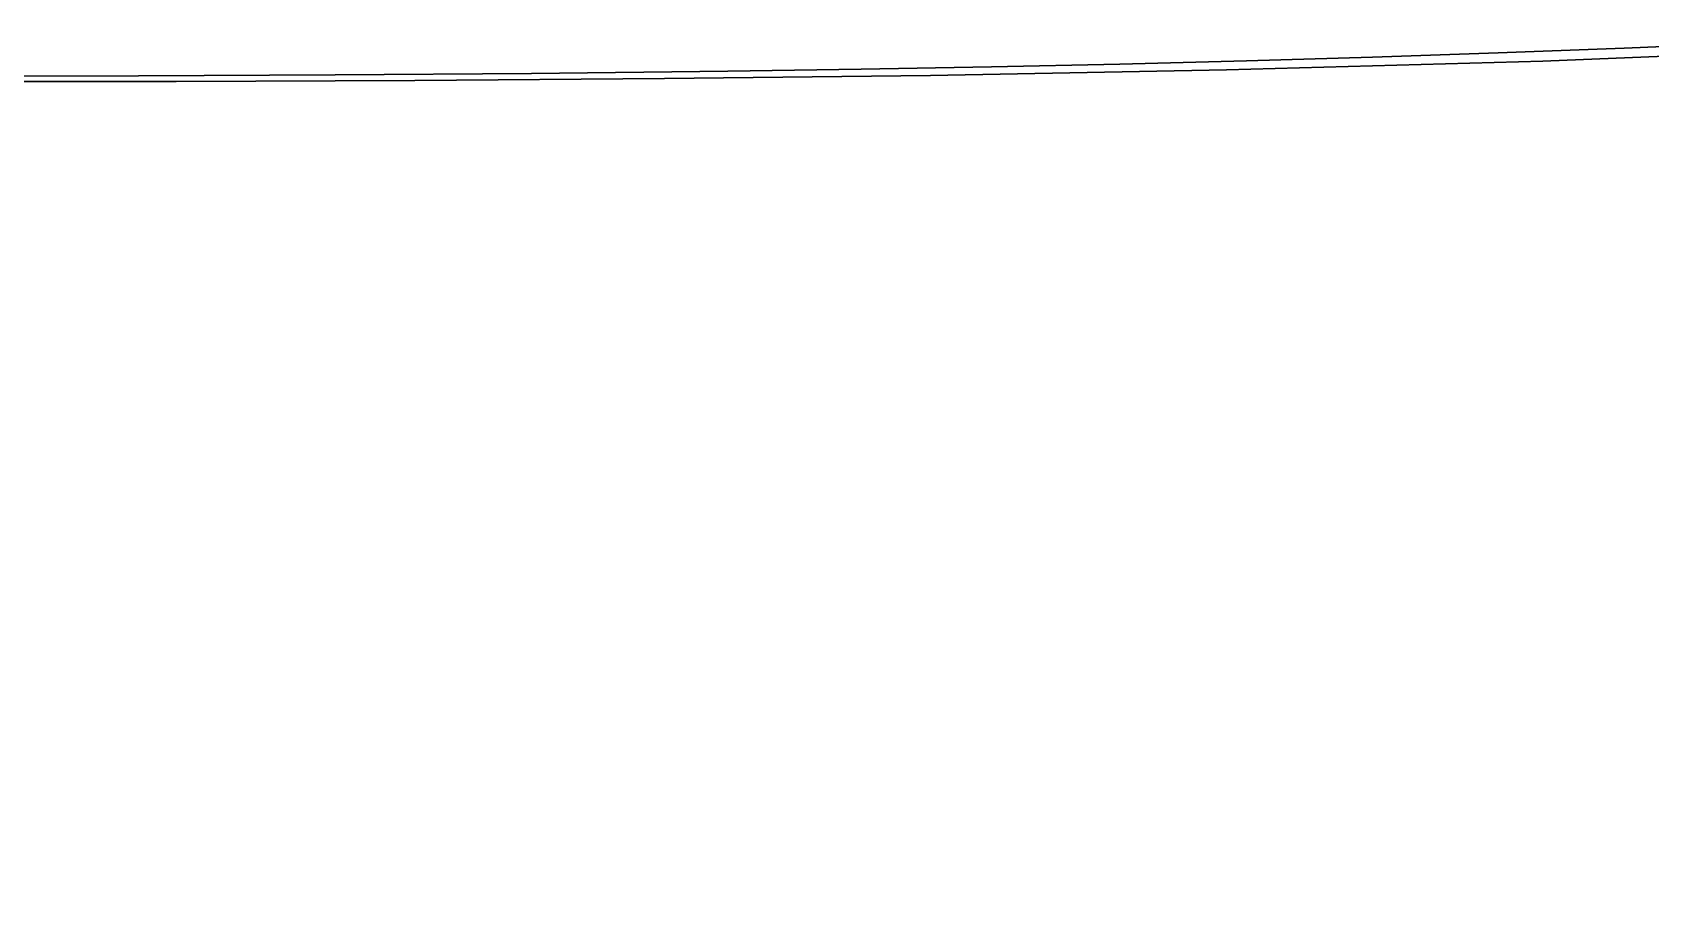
# Model space of a CAD drawing. Header units: centimetres. Extents: x -30.9 to 30.9, y -27.1 to 27.1.
# Drawn here: x 0.62 to 11.65, y 3.54 to 9.56 of the extents above; entities that cross this region are included whole.
import ezdxf

# ---------------------------------------------------------------- set-up
doc = ezdxf.new("R2010")
doc.units = ezdxf.units.CM
doc.layers.get('0').update_dxf_attribs({"true_color": 0x5890e1})

msp = doc.modelspace()

# ---------------------------------------------------------------- linework, layer by layer
at = {"color": 13, "true_color": 0xe05656}
msp.add_polyline3d([(0, 9.229, 0), (0, 8.162, 0), (0, 5.48, 0), (0, 2.793, 0), (0, 0.645, 0), (2, 0.672, 0), (3.999, 0.707, 0), (5.995, 0.747, 0), (7.984, 0.791, 0), (9.963, 0.835, 0), (11.927, 0.878, 0), (13.869, 0.917, 0), (15.782, 0.951, 0), (15.782, 3.132, 0), (15.782, 5.307, 0), (15.782, 7.46, 0), (15.782, 9.564, 0), (13.247, 9.464, 0), (10.911, 9.368, 0), (8.757, 9.308, 0), (6.739, 9.27, 0), (4.927, 9.249, 0), (3.226, 9.236, 0), (1.599, 9.229, 0)], close=True, dxfattribs=at)
for points in [[(0, 9.266, 0), (1.342, 9.268, 0), (2.682, 9.274, 0), (4.021, 9.284, 0), (5.359, 9.3, 0), (6.266, 9.313, 0), (7.155, 9.329, 0), (8.029, 9.348, 0), (8.893, 9.37, 0), (9.751, 9.395, 0), (10.608, 9.424, 0), (11.466, 9.456, 0), (12.332, 9.492, 0)], [(12.332, 9.492, 0), (11.466, 9.456, 0), (10.608, 9.424, 0), (9.751, 9.395, 0), (8.893, 9.37, 0), (8.029, 9.348, 0), (7.155, 9.329, 0), (6.266, 9.313, 0), (5.359, 9.3, 0), (4.021, 9.284, 0), (2.682, 9.274, 0), (1.342, 9.268, 0), (0, 9.266, 0)], [(0, 9.229, 0), (1.599, 9.229, 0), (3.226, 9.236, 0), (4.927, 9.249, 0), (6.739, 9.27, 0), (8.757, 9.308, 0), (10.911, 9.368, 0), (13.247, 9.464, 0)]]:
    msp.add_polyline3d(points, dxfattribs=at)

doc.saveas('drawing.dxf')
